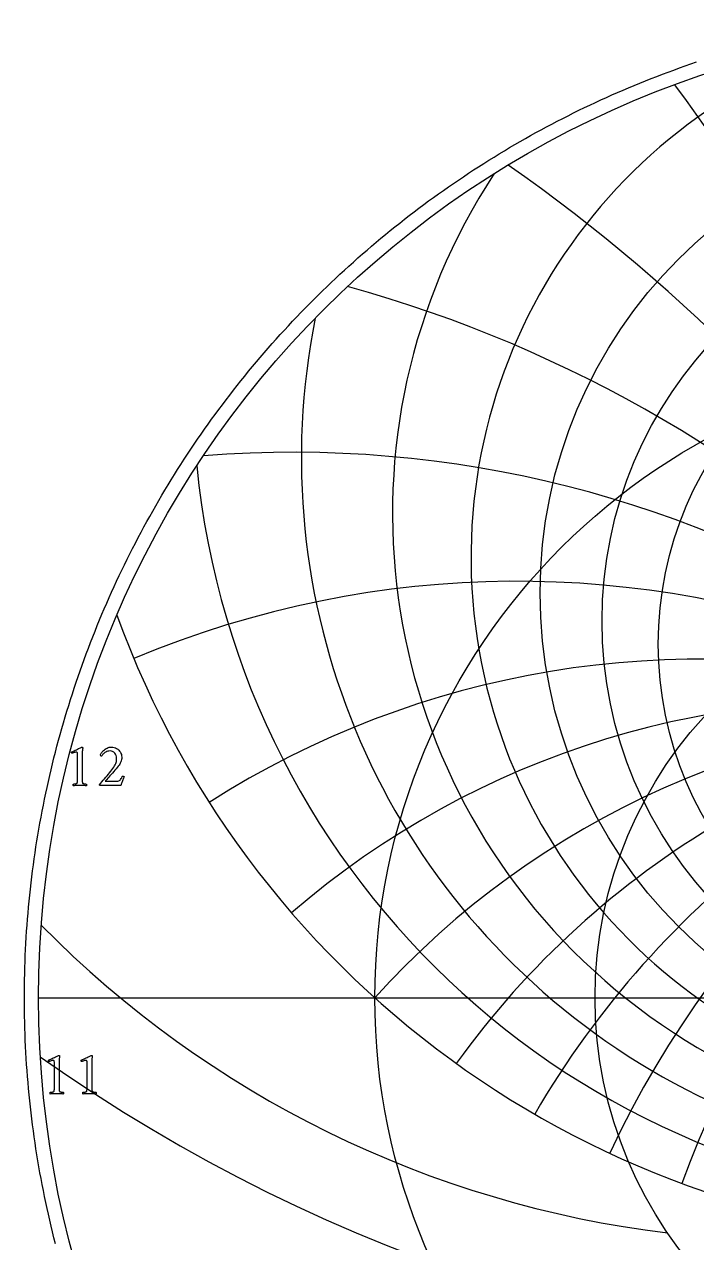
# Model space of a CAD drawing. Header units: millimetres. Extents: x -71 to 71, y -71 to 73.
# Drawn here: x -71.2 to -22.8, y -17.6 to 70.2 of the extents above; entities that cross this region are included whole.
import ezdxf

# ---------------------------------------------------------------- set-up
doc = ezdxf.new("R2010")
doc.units = ezdxf.units.MM
for name, color, linetype in [('CUT_OUTER', 1, 'Continuous'), ('ENGRAVE', 7, 'Continuous'), ('ENGRAVE_FINE', 8, 'Continuous'), ('TEXT', 5, 'Continuous')]:
    doc.layers.add(name, color=color, linetype=linetype)

msp = doc.modelspace()

# ---------------------------------------------------------------- linework, layer by layer
at = {"layer": 'CUT_OUTER'}
msp.add_lwpolyline([(-68.9781, -17.7286), (-69.0856, -17.305), (-69.1905, -16.8808), (-69.2928, -16.456), (-69.3925, -16.0305), (-69.4895, -15.6044), (-69.5839, -15.1777), (-69.6758, -14.7505), (-69.765, -14.3227), (-69.8515, -13.8943), (-69.9355, -13.4655), (-70.0168, -13.0361), (-70.0954, -12.6062), (-70.1715, -12.1759), (-70.2449, -11.7451), (-70.3156, -11.3139), (-70.3837, -10.8822), (-70.4492, -10.4501), (-70.5119, -10.0177), (-70.5721, -9.5848), (-70.6296, -9.1516), (-70.6844, -8.7181), (-70.7366, -8.2842), (-70.7861, -7.85), (-70.8329, -7.4155), (-70.8771, -6.9808), (-70.9186, -6.5458), (-70.9574, -6.1105), (-70.9935, -5.675), (-71.027, -5.2393), (-71.0578, -4.8034), (-71.086, -4.3673), (-71.1114, -3.931), (-71.1342, -3.4946), (-71.1543, -3.0581), (-71.1717, -2.6214), (-71.1865, -2.1847), (-71.1985, -1.7478), (-71.2079, -1.3109), (-71.2146, -0.874), (-71.2187, -0.437), (-71.22, 0), (-71.2187, 0.437), (-71.2146, 0.874), (-71.2079, 1.3109), (-71.1985, 1.7478), (-71.1865, 2.1847), (-71.1717, 2.6214), (-71.1543, 3.0581), (-71.1342, 3.4946), (-71.1114, 3.931), (-71.086, 4.3673), (-71.0578, 4.8034), (-71.027, 5.2393), (-70.9935, 5.675), (-70.9574, 6.1105), (-70.9186, 6.5458), (-70.8771, 6.9808), (-70.8329, 7.4155), (-70.7861, 7.85), (-70.7366, 8.2842), (-70.6844, 8.7181), (-70.6296, 9.1516), (-70.5721, 9.5848), (-70.5119, 10.0177), (-70.4492, 10.4501), (-70.3837, 10.8822), (-70.3156, 11.3139), (-70.2449, 11.7451), (-70.1715, 12.1759), (-70.0954, 12.6062), (-70.0168, 13.0361), (-69.9355, 13.4655), (-69.8515, 13.8943), (-69.765, 14.3227), (-69.6758, 14.7505), (-69.5839, 15.1777), (-69.4895, 15.6044), (-69.3925, 16.0305), (-69.2928, 16.456), (-69.1905, 16.8808), (-69.0856, 17.305), (-68.9781, 17.7286), (-68.8681, 18.1515), (-68.7554, 18.5738), (-68.6401, 18.9953), (-68.5223, 19.4161), (-68.4019, 19.8362), (-68.2789, 20.2555), (-68.1533, 20.6741), (-68.0252, 21.0919), (-67.8945, 21.5089), (-67.7612, 21.9251), (-67.6254, 22.3404), (-67.487, 22.7549), (-67.3462, 23.1686), (-67.2027, 23.5814), (-67.0568, 23.9933), (-66.9083, 24.4043), (-66.7573, 24.8144), (-66.6038, 25.2235), (-66.4477, 25.6317), (-66.2892, 26.039), (-66.1282, 26.4452), (-65.9647, 26.8505), (-65.7987, 27.2547), (-65.6302, 27.6579), (-65.4593, 28.0601), (-65.2859, 28.4612), (-65.11, 28.8613), (-64.9317, 29.2603), (-64.7509, 29.6581), (-64.5677, 30.0549), (-64.3821, 30.4505), (-64.1941, 30.8449), (-64.0036, 31.2382), (-63.8107, 31.6304), (-63.6154, 32.0213), (-63.4178, 32.4111), (-63.2177, 32.7996), (-63.0152, 33.1868), (-62.8104, 33.5729), (-62.6033, 33.9576), (-62.3937, 34.3411), (-62.1818, 34.7233), (-61.9676, 35.1042), (-61.751, 35.4838), (-61.5321, 35.862), (-61.3109, 36.2389), (-61.0874, 36.6144), (-60.8616, 36.9885), (-60.6335, 37.3613), (-60.4031, 37.7326), (-60.1705, 38.1025), (-59.9355, 38.471), (-59.6984, 38.838), (-59.4589, 39.2036), (-59.2173, 39.5677), (-58.9734, 39.9303), (-58.7273, 40.2914), (-58.4789, 40.651), (-58.2284, 41.0091), (-57.9757, 41.3656), (-57.7208, 41.7205), (-57.4637, 42.0739), (-57.2044, 42.4257), (-56.943, 42.7759), (-56.6795, 43.1245), (-56.4138, 43.4715), (-56.146, 43.8168), (-55.8761, 44.1605), (-55.6041, 44.5025), (-55.33, 44.8428), (-55.0538, 45.1815), (-54.7755, 45.5184), (-54.4952, 45.8537), (-54.2128, 46.1872), (-53.9284, 46.519), (-53.642, 46.849), (-53.3535, 47.1773), (-53.063, 47.5037), (-52.7705, 47.8284), (-52.4761, 48.1513), (-52.1796, 48.4724), (-51.8812, 48.7917), (-51.5809, 49.1091), (-51.2786, 49.4246), (-50.9743, 49.7384), (-50.6682, 50.0502), (-50.3601, 50.3601), (-50.0502, 50.6682), (-49.7384, 50.9743), (-49.4246, 51.2786), (-49.1091, 51.5809), (-48.7917, 51.8812), (-48.4724, 52.1796), (-48.1513, 52.4761), (-47.8284, 52.7705), (-47.5037, 53.063), (-47.1773, 53.3535), (-46.849, 53.642), (-46.519, 53.9284), (-46.1872, 54.2128), (-45.8537, 54.4952), (-45.5184, 54.7755), (-45.1815, 55.0538), (-44.8428, 55.33), (-44.5025, 55.6041), (-44.1605, 55.8761), (-43.8168, 56.146), (-43.4715, 56.4138), (-43.1245, 56.6795), (-42.7759, 56.943), (-42.4257, 57.2044), (-42.0739, 57.4637), (-41.7205, 57.7208), (-41.3656, 57.9757), (-41.0091, 58.2284), (-40.651, 58.4789), (-40.2914, 58.7273), (-39.9303, 58.9734), (-39.5677, 59.2173), (-39.2036, 59.4589), (-38.838, 59.6984), (-38.471, 59.9355), (-38.1025, 60.1705), (-37.7326, 60.4031), (-37.3613, 60.6335), (-36.9885, 60.8616), (-36.6144, 61.0874), (-36.2389, 61.3109), (-35.862, 61.5321), (-35.4838, 61.751), (-35.1042, 61.9676), (-34.7233, 62.1818), (-34.3411, 62.3937), (-33.9576, 62.6033), (-33.5729, 62.8104), (-33.1868, 63.0152), (-32.7996, 63.2177), (-32.4111, 63.4178), (-32.0213, 63.6154), (-31.6304, 63.8107), (-31.2382, 64.0036), (-30.8449, 64.1941), (-30.4505, 64.3821), (-30.0549, 64.5677), (-29.6581, 64.7509), (-29.2603, 64.9317), (-28.8613, 65.11), (-28.4612, 65.2859), (-28.0601, 65.4593), (-27.6579, 65.6302), (-27.2547, 65.7987), (-26.8505, 65.9647), (-26.4452, 66.1282), (-26.039, 66.2892), (-25.6317, 66.4477), (-25.2235, 66.6038), (-24.8144, 66.7573), (-24.4043, 66.9083), (-23.9933, 67.0568), (-23.5814, 67.2027), (-23.1686, 67.3462), (-22.7549, 67.487)], dxfattribs=at)
at = {"layer": 'ENGRAVE'}
msp.add_lwpolyline([(-70.2, 0), (70.2, 0)], dxfattribs=at)
for centre, radius in [((0, 0), 70.2), ((0, 29.209), 34.0388), ((0, 27.169), 29.5772), ((0, 25.5175), 25.5175), ((0, 0), 45.9522), ((0, 0), 30.0798)]:
    msp.add_circle(centre, radius, dxfattribs=at)
for centre, radius, start, end in [((0, 31.741), 39.0191, 104.505507, 75.494493), ((0, 34.912), 44.6795, 146.69677, 33.30323), ((0, 38.9367), 51.2495, 168.649585, 11.350415), ((0, 44.1398), 59.0705, 185.608142, 354.391858), ((0, 51.0351), 68.6745, 199.959035, 340.040965), ((0, -41.3755), 61.8348, 42, 138), ((0, -41.3755), 61.8348, 42, 138), ((-15.7182, 58.6612), 76.1564, 224.535726, 263.111304)]:
    msp.add_arc(centre, radius, start, end, dxfattribs=at)
at = {"layer": 'ENGRAVE_FINE'}
for centre, radius, start, end in [((-169.8896, -41.3755), 180.7927, 7.744385, 36.376389), ((-169.8896, -41.3755), 180.7927, 7.744385, 36.376389), ((-107.1009, -41.3755), 123.6695, 11.745134, 55.103196), ((-107.1009, -41.3755), 123.6695, 11.745134, 55.103196), ((-73.6918, -41.3755), 96.1978, 15.907198, 74.457561), ((-73.6918, -41.3755), 96.1978, 15.907198, 74.457561), ((-51.8855, -41.3755), 80.7195, 20.296793, 94.565762), ((-51.8855, -41.3755), 80.7195, 20.296793, 94.565762), ((51.8855, -41.3755), 80.7195, 85.434238, 159.703207), ((51.8855, -41.3755), 80.7195, 85.434238, 159.703207), ((-35.7003, -41.3755), 71.4006, 24.992282, 112.762358), ((-35.7003, -41.3755), 71.4006, 24.992282, 112.762358), ((35.7003, -41.3755), 71.4006, 67.237642, 155.007718), ((35.7003, -41.3755), 71.4006, 67.237642, 155.007718), ((-22.506, -41.3755), 65.8032, 30.089288, 122.535602), ((-22.506, -41.3755), 65.8032, 30.089288, 122.535602), ((22.506, -41.3755), 65.8032, 57.464398, 149.910712), ((22.506, -41.3755), 65.8032, 57.464398, 149.910712), ((-10.9031, -41.3755), 62.7887, 35.707517, 130.834526), ((-10.9031, -41.3755), 62.7887, 35.707517, 130.834526), ((10.9031, -41.3755), 62.7887, 49.165474, 144.292483), ((10.9031, -41.3755), 62.7887, 49.165474, 144.292483), ((0, 94.8287), 121.3592, 234.73332, 305.26668)]:
    msp.add_arc(centre, radius, start, end, dxfattribs=at)
at = {"layer": 'TEXT'}
for points in [[(-67.3886, 15.8104), (-67.3886, 17.5596), (-67.3898, 17.6025), (-67.3936, 17.6382), (-67.3998, 17.6667), (-67.4085, 17.688), (-67.4203, 17.7035), (-67.4357, 17.7146), (-67.4546, 17.7213), (-67.4772, 17.7235), (-67.5048, 17.7214), (-67.5392, 17.7152), (-67.5801, 17.7048), (-67.6277, 17.6903), (-67.6756, 17.6743), (-67.7174, 17.6598), (-67.7531, 17.6467), (-67.7827, 17.6349), (-67.8002, 17.6512), (-67.8126, 17.6692), (-67.8201, 17.6889), (-67.8226, 17.7102), (-67.8226, 17.7105), (-67.8226, 17.7113), (-67.8226, 17.7127), (-67.8226, 17.7146), (-67.822, 17.7226), (-67.8204, 17.729), (-67.8176, 17.7337), (-67.8137, 17.7368), (-67.7256, 17.7768), (-67.6383, 17.817), (-67.5518, 17.8576), (-67.4661, 17.8984), (-67.3845, 17.9376), (-67.31, 17.9731), (-67.2427, 18.0051), (-67.1827, 18.0335), (-67.133, 18.0567), (-67.0969, 18.0733), (-67.0743, 18.0833), (-67.0653, 18.0866), (-67.0565, 18.0866), (-67.0462, 18.0849), (-67.0377, 18.08), (-67.0307, 18.0717), (-67.0255, 18.06), (-67.0213, 18.0473), (-67.0177, 18.0357), (-67.0147, 18.0252), (-67.0122, 18.0157), (-67.0133, 18.009), (-67.0166, 17.9886), (-67.0222, 17.9547), (-67.0299, 17.9072), (-67.0377, 17.8473), (-67.0432, 17.7761), (-67.0465, 17.6934), (-67.0476, 17.5995), (-67.0476, 15.8104), (-67.0475, 15.7625), (-67.0471, 15.7163), (-67.0464, 15.6717), (-67.0454, 15.6288), (-67.0433, 15.5887), (-67.0393, 15.5525), (-67.0334, 15.5201), (-67.0255, 15.4916), (-67.018, 15.4808), (-67.0044, 15.4705), (-66.9848, 15.4608), (-66.9591, 15.4517), (-66.9299, 15.4435), (-66.8998, 15.4368), (-66.869, 15.4314), (-66.8373, 15.4274), (-66.8075, 15.4244), (-66.7825, 15.4224), (-66.7621, 15.4211), (-66.7465, 15.4207), (-66.7405, 15.4102), (-66.736, 15.3964), (-66.7328, 15.3792), (-66.731, 15.3587), (-66.7311, 15.3382), (-66.7338, 15.3211), (-66.7389, 15.3072), (-66.7465, 15.2967), (-66.8115, 15.301), (-66.8738, 15.305), (-66.9333, 15.3088), (-66.99, 15.3122), (-67.0465, 15.3151), (-67.1052, 15.3172), (-67.1661, 15.3184), (-67.2292, 15.3189), (-67.2898, 15.3184), (-67.3476, 15.3172), (-67.4027, 15.3151), (-67.455, 15.3122), (-67.5079, 15.3088), (-67.5646, 15.305), (-67.6252, 15.301), (-67.6897, 15.2967), (-67.6973, 15.3072), (-67.7025, 15.3211), (-67.7051, 15.3382), (-67.7052, 15.3587), (-67.7034, 15.3792), (-67.7003, 15.3964), (-67.6957, 15.4102), (-67.6897, 15.4207), (-67.6741, 15.4211), (-67.6538, 15.4224), (-67.6287, 15.4244), (-67.599, 15.4274), (-67.5673, 15.4314), (-67.5364, 15.4368), (-67.5064, 15.4435), (-67.4772, 15.4517), (-67.4517, 15.4608), (-67.4329, 15.4705), (-67.4207, 15.4808), (-67.4152, 15.4916), (-67.4071, 15.5201), (-67.4008, 15.5525), (-67.3961, 15.5887), (-67.393, 15.6288), (-67.3911, 15.6717), (-67.3897, 15.7163), (-67.3889, 15.7625), (-67.3886, 15.8104)], [(-64.0319, 15.9565), (-64.0543, 15.9016), (-64.0773, 15.8431), (-64.1008, 15.7809), (-64.1249, 15.7152), (-64.1487, 15.6489), (-64.1714, 15.5851), (-64.193, 15.5238), (-64.2135, 15.465), (-64.2317, 15.4121), (-64.2467, 15.3687), (-64.2583, 15.3346), (-64.2666, 15.31), (-65.7634, 15.31), (-65.7702, 15.3151), (-65.7772, 15.3216), (-65.7846, 15.3295), (-65.7922, 15.3388), (-65.799, 15.3483), (-65.8038, 15.3571), (-65.8067, 15.3649), (-65.8077, 15.372), (-65.7163, 15.475), (-65.6239, 15.5801), (-65.5303, 15.6875), (-65.4357, 15.7971), (-65.3416, 15.9076), (-65.2497, 16.0174), (-65.16, 16.1268), (-65.0726, 16.2355), (-64.9892, 16.3418), (-64.912, 16.4437), (-64.8409, 16.5411), (-64.7759, 16.6341), (-64.7154, 16.7285), (-64.6668, 16.8168), (-64.6301, 16.899), (-64.6054, 16.9751), (-64.5889, 17.049), (-64.5771, 17.1245), (-64.5701, 17.2018), (-64.5677, 17.2806), (-64.5762, 17.3869), (-64.6015, 17.4843), (-64.6437, 17.5729), (-64.7028, 17.6526), (-64.7749, 17.7185), (-64.8561, 17.7655), (-64.9465, 17.7938), (-65.046, 17.8032), (-65.1296, 17.7985), (-65.2076, 17.7844), (-65.2801, 17.7608), (-65.3471, 17.7279), (-65.4083, 17.6894), (-65.4634, 17.6493), (-65.5124, 17.6075), (-65.5553, 17.564), (-65.5918, 17.5225), (-65.6217, 17.4866), (-65.6449, 17.4561), (-65.6615, 17.4312), (-65.675, 17.433), (-65.6887, 17.4384), (-65.7026, 17.4474), (-65.7169, 17.46), (-65.7295, 17.4734), (-65.7385, 17.4849), (-65.7439, 17.4944), (-65.7457, 17.5021), (-65.7361, 17.5254), (-65.7208, 17.5557), (-65.6996, 17.593), (-65.6726, 17.6371), (-65.6398, 17.6853), (-65.6012, 17.7345), (-65.5568, 17.7849), (-65.5065, 17.8364), (-65.4513, 17.8865), (-65.392, 17.9327), (-65.3284, 17.9751), (-65.2608, 18.0135), (-65.1889, 18.0455), (-65.113, 18.0683), (-65.0328, 18.082), (-64.9486, 18.0866), (-64.8468, 18.0801), (-64.7498, 18.0606), (-64.6575, 18.0281), (-64.5699, 17.9825), (-64.4891, 17.9268), (-64.4172, 17.8635), (-64.3541, 17.7928), (-64.2998, 17.7146), (-64.2562, 17.6313), (-64.2251, 17.5452), (-64.2064, 17.4564), (-64.2002, 17.3648), (-64.2043, 17.2732), (-64.2168, 17.1843), (-64.2375, 17.0982), (-64.2666, 17.0149), (-64.3028, 16.9344), (-64.3452, 16.8566), (-64.3936, 16.7816), (-64.4482, 16.7094), (-64.5255, 16.6149), (-64.607, 16.5173), (-64.6927, 16.4167), (-64.7825, 16.313), (-64.8731, 16.2095), (-64.9613, 16.1093), (-65.047, 16.0125), (-65.1301, 15.9189), (-65.2079, 15.8316), (-65.2774, 15.7534), (-65.3385, 15.6843), (-65.3914, 15.6244), (-64.5323, 15.6244), (-64.471, 15.6295), (-64.4155, 15.6449), (-64.3658, 15.6705), (-64.3219, 15.7063), (-64.2817, 15.7527), (-64.2428, 15.8099), (-64.2053, 15.8778), (-64.1692, 15.9565), (-64.1628, 15.9682), (-64.1526, 15.9765), (-64.1384, 15.9815), (-64.1205, 15.9831), (-64.1127, 15.9826), (-64.1027, 15.9809), (-64.0906, 15.9781), (-64.0762, 15.9743), (-64.0618, 15.9698), (-64.0496, 15.9654), (-64.0396, 15.961), (-64.0319, 15.9565)], [(-69.0554, -6.4202), (-69.0554, -4.6709), (-69.0566, -4.628), (-69.0603, -4.5923), (-69.0666, -4.5638), (-69.0753, -4.5425), (-69.0871, -4.527), (-69.1024, -4.516), (-69.1214, -4.5093), (-69.1439, -4.5071), (-69.1716, -4.5092), (-69.2059, -4.5154), (-69.2469, -4.5258), (-69.2945, -4.5403), (-69.3424, -4.5562), (-69.3842, -4.5708), (-69.4199, -4.5839), (-69.4495, -4.5957), (-69.4669, -4.5793), (-69.4794, -4.5613), (-69.4869, -4.5417), (-69.4893, -4.5204), (-69.4893, -4.5201), (-69.4893, -4.5193), (-69.4893, -4.5179), (-69.4893, -4.516), (-69.4888, -4.5079), (-69.4871, -4.5016), (-69.4844, -4.4969), (-69.4805, -4.4938), (-69.3923, -4.4538), (-69.305, -4.4135), (-69.2185, -4.373), (-69.1329, -4.3322), (-69.0512, -4.293), (-68.9768, -4.2574), (-68.9095, -4.2255), (-68.8494, -4.1971), (-68.7998, -4.1739), (-68.7636, -4.1573), (-68.7411, -4.1473), (-68.7321, -4.144), (-68.7232, -4.144), (-68.713, -4.1456), (-68.7044, -4.1506), (-68.6975, -4.1589), (-68.6922, -4.1705), (-68.6881, -4.1833), (-68.6845, -4.1949), (-68.6814, -4.2054), (-68.679, -4.2148), (-68.6801, -4.2216), (-68.6834, -4.2419), (-68.6889, -4.2759), (-68.6967, -4.3233), (-68.7044, -4.3832), (-68.7099, -4.4545), (-68.7133, -4.5371), (-68.7144, -4.6311), (-68.7144, -6.4202), (-68.7142, -6.468), (-68.7138, -6.5143), (-68.7131, -6.5588), (-68.7122, -6.6017), (-68.7101, -6.6419), (-68.7061, -6.6781), (-68.7001, -6.7105), (-68.6922, -6.739), (-68.6848, -6.7498), (-68.6712, -6.76), (-68.6516, -6.7697), (-68.6258, -6.7789), (-68.5966, -6.787), (-68.5666, -6.7938), (-68.5357, -6.7992), (-68.504, -6.8032), (-68.4743, -6.8061), (-68.4492, -6.8082), (-68.4289, -6.8094), (-68.4132, -6.8099), (-68.4073, -6.8204), (-68.4027, -6.8342), (-68.3995, -6.8514), (-68.3977, -6.8719), (-68.3979, -6.8923), (-68.4005, -6.9095), (-68.4056, -6.9233), (-68.4132, -6.9339), (-68.4783, -6.9296), (-68.5406, -6.9255), (-68.6001, -6.9218), (-68.6568, -6.9184), (-68.7133, -6.9154), (-68.7719, -6.9134), (-68.8328, -6.9121), (-68.8959, -6.9117), (-68.9566, -6.9121), (-69.0144, -6.9134), (-69.0695, -6.9154), (-69.1218, -6.9184), (-69.1747, -6.9218), (-69.2314, -6.9255), (-69.292, -6.9296), (-69.3565, -6.9339), (-69.3641, -6.9233), (-69.3692, -6.9095), (-69.3719, -6.8923), (-69.372, -6.8719), (-69.3702, -6.8514), (-69.367, -6.8342), (-69.3624, -6.8204), (-69.3565, -6.8099), (-69.3409, -6.8094), (-69.3205, -6.8082), (-69.2955, -6.8061), (-69.2657, -6.8032), (-69.234, -6.7992), (-69.2032, -6.7938), (-69.1731, -6.787), (-69.1439, -6.7789), (-69.1185, -6.7697), (-69.0996, -6.76), (-69.0875, -6.7498), (-69.0819, -6.739), (-69.0739, -6.7105), (-69.0675, -6.6781), (-69.0628, -6.6419), (-69.0598, -6.6017), (-69.0579, -6.5588), (-69.0565, -6.5143), (-69.0556, -6.468), (-69.0554, -6.4202)], [(-66.6995, -6.4202), (-66.6995, -4.6709), (-66.7007, -4.628), (-66.7044, -4.5923), (-66.7107, -4.5638), (-66.7194, -4.5425), (-66.7312, -4.527), (-66.7465, -4.516), (-66.7655, -4.5093), (-66.788, -4.5071), (-66.8157, -4.5092), (-66.85, -4.5154), (-66.891, -4.5258), (-66.9386, -4.5403), (-66.9865, -4.5562), (-67.0283, -4.5708), (-67.064, -4.5839), (-67.0936, -4.5957), (-67.111, -4.5793), (-67.1235, -4.5613), (-67.131, -4.5417), (-67.1334, -4.5204), (-67.1334, -4.5201), (-67.1334, -4.5193), (-67.1334, -4.5179), (-67.1334, -4.516), (-67.1329, -4.5079), (-67.1312, -4.5016), (-67.1285, -4.4969), (-67.1246, -4.4938), (-67.0364, -4.4538), (-66.9491, -4.4135), (-66.8626, -4.373), (-66.777, -4.3322), (-66.6953, -4.293), (-66.6209, -4.2574), (-66.5536, -4.2255), (-66.4935, -4.1971), (-66.4439, -4.1739), (-66.4077, -4.1573), (-66.3852, -4.1473), (-66.3762, -4.144), (-66.3673, -4.144), (-66.3571, -4.1456), (-66.3485, -4.1506), (-66.3416, -4.1589), (-66.3363, -4.1705), (-66.3322, -4.1833), (-66.3286, -4.1949), (-66.3255, -4.2054), (-66.323, -4.2148), (-66.3242, -4.2216), (-66.3275, -4.2419), (-66.333, -4.2759), (-66.3408, -4.3233), (-66.3485, -4.3832), (-66.354, -4.4545), (-66.3574, -4.5371), (-66.3585, -4.6311), (-66.3585, -6.4202), (-66.3583, -6.468), (-66.3579, -6.5143), (-66.3572, -6.5588), (-66.3563, -6.6017), (-66.3542, -6.6419), (-66.3502, -6.6781), (-66.3442, -6.7105), (-66.3363, -6.739), (-66.3289, -6.7498), (-66.3153, -6.76), (-66.2956, -6.7697), (-66.2699, -6.7789), (-66.2407, -6.787), (-66.2107, -6.7938), (-66.1798, -6.7992), (-66.1481, -6.8032), (-66.1184, -6.8061), (-66.0933, -6.8082), (-66.073, -6.8094), (-66.0573, -6.8099), (-66.0514, -6.8204), (-66.0468, -6.8342), (-66.0436, -6.8514), (-66.0418, -6.8719), (-66.042, -6.8923), (-66.0446, -6.9095), (-66.0497, -6.9233), (-66.0573, -6.9339), (-66.1224, -6.9296), (-66.1847, -6.9255), (-66.2442, -6.9218), (-66.3009, -6.9184), (-66.3574, -6.9154), (-66.416, -6.9134), (-66.4769, -6.9121), (-66.54, -6.9117), (-66.6007, -6.9121), (-66.6585, -6.9134), (-66.7136, -6.9154), (-66.7659, -6.9184), (-66.8188, -6.9218), (-66.8755, -6.9255), (-66.9361, -6.9296), (-67.0006, -6.9339), (-67.0082, -6.9233), (-67.0133, -6.9095), (-67.016, -6.8923), (-67.0161, -6.8719), (-67.0143, -6.8514), (-67.0111, -6.8342), (-67.0065, -6.8204), (-67.0006, -6.8099), (-66.985, -6.8094), (-66.9646, -6.8082), (-66.9396, -6.8061), (-66.9098, -6.8032), (-66.8781, -6.7992), (-66.8473, -6.7938), (-66.8172, -6.787), (-66.788, -6.7789), (-66.7626, -6.7697), (-66.7437, -6.76), (-66.7316, -6.7498), (-66.726, -6.739), (-66.718, -6.7105), (-66.7116, -6.6781), (-66.7069, -6.6419), (-66.7039, -6.6017), (-66.702, -6.5588), (-66.7006, -6.5143), (-66.6997, -6.468), (-66.6995, -6.4202)]]:
    msp.add_lwpolyline(points, close=True, dxfattribs=at)

doc.saveas('drawing.dxf')
